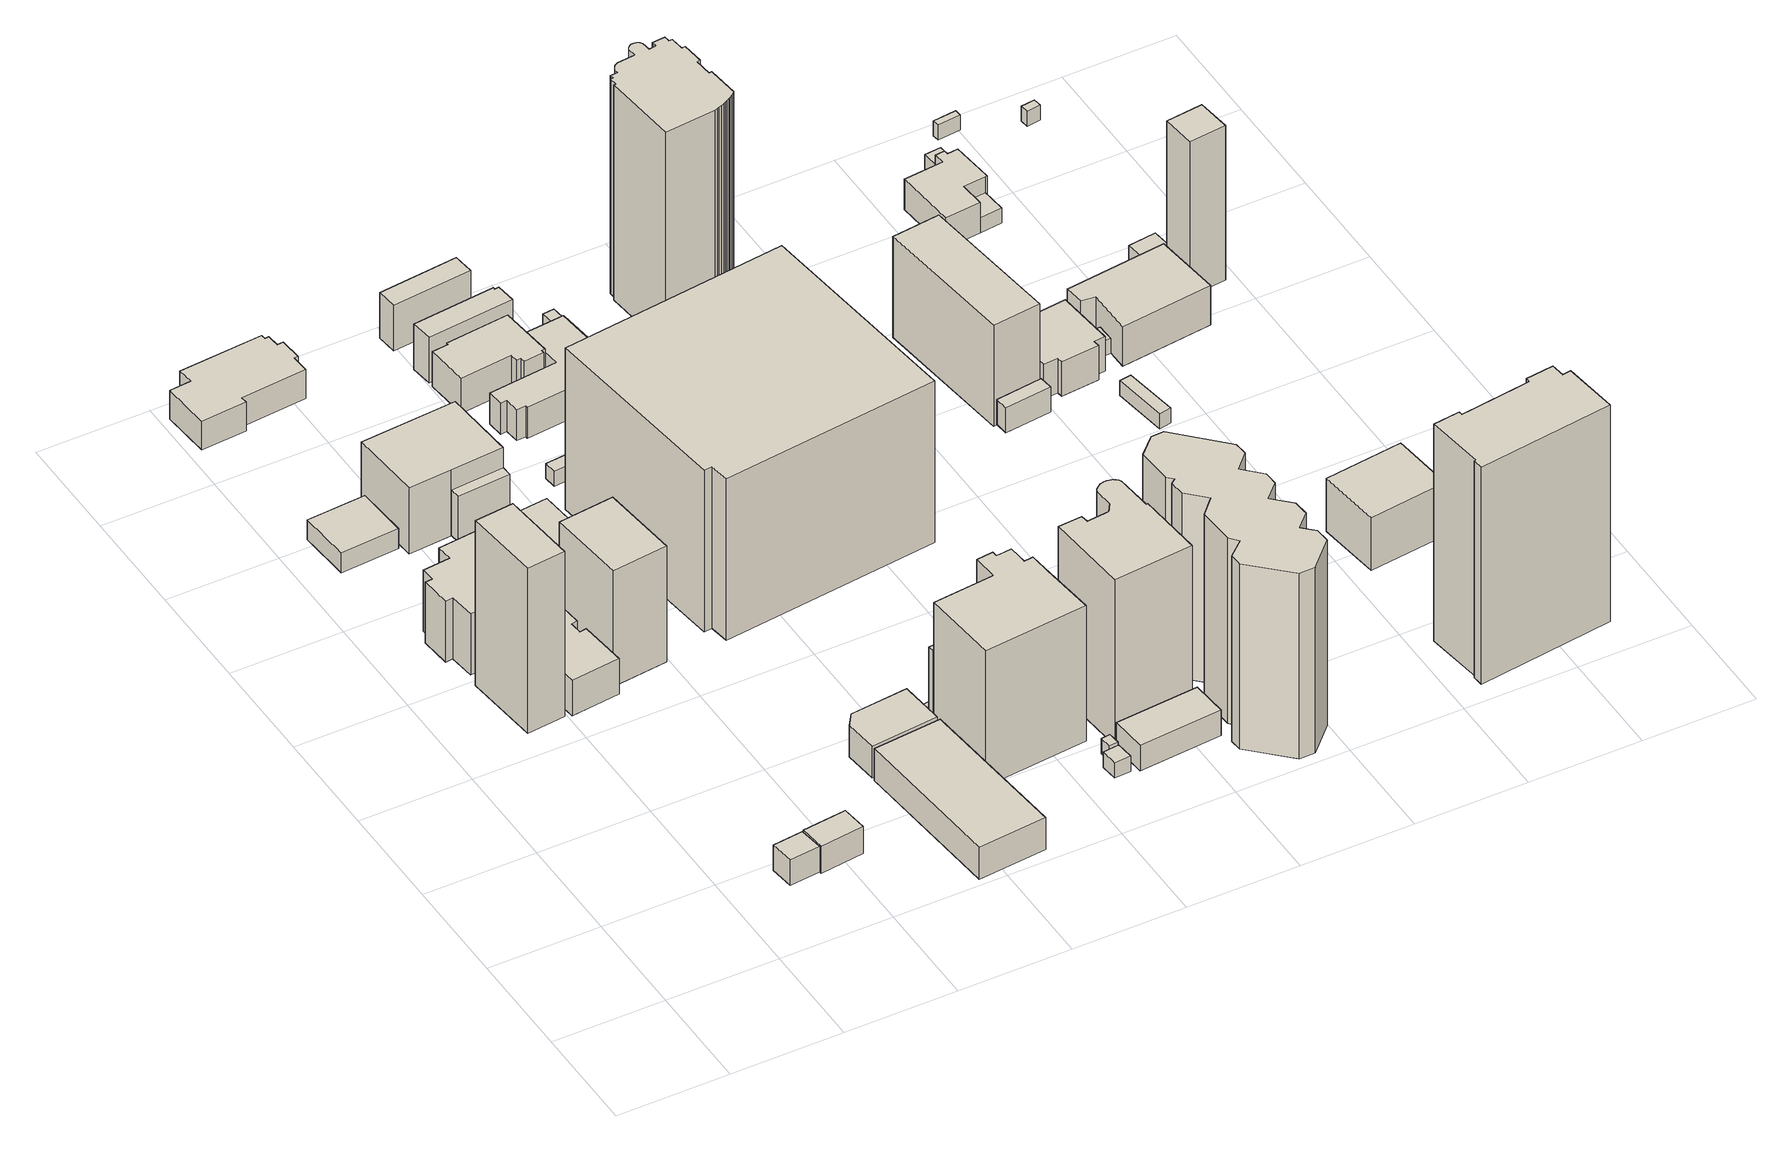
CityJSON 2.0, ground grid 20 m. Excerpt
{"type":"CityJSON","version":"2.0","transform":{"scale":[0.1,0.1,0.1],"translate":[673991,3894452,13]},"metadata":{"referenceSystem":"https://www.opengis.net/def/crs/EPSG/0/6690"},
"CityObjects":{
"building1":{"type":"Building","attributes":{"class":"3002","usage":"401","measuredHeight":33,"storeysAboveGround":1,"BuildingDetailAttribute.totalFloorArea":96.92,"BuildingDetailAttribute.buildingFootprintArea":96.92,"BuildingDetailAttribute.buildingRoofEdgeArea":96.92,"BuildingDetailAttribute.urbanPlanType":"21","BuildingDetailAttribute.landUseType":"212","BuildingDetailAttribute.surveyYear":2021,"BuildingIDAttribute.prefecture":"23","BuildingIDAttribute.city":"23102"},"address":[{"country":"日本","locality":"愛知県名古屋市"}],"geometry":[{"type":"Solid","lod":"1","boundaries":[[[[0,1,2,3]],[[2,4,5,3]],[[1,6,4,2]],[[0,7,6,1]],[[3,5,7,0]],[[4,6,7,5]]]]}]},
"building2":{"type":"Building","attributes":{"class":"3001","usage":"411","measuredHeight":8.1,"storeysAboveGround":2,"BuildingDetailAttribute.totalFloorArea":48.82,"BuildingDetailAttribute.buildingFootprintArea":24.41,"BuildingDetailAttribute.buildingRoofEdgeArea":24.41,"BuildingDetailAttribute.urbanPlanType":"21","BuildingDetailAttribute.landUseType":"211","BuildingDetailAttribute.surveyYear":2021,"BuildingIDAttribute.prefecture":"23","BuildingIDAttribute.city":"23102"},"address":[{"country":"日本","locality":"愛知県名古屋市"}],"geometry":[{"type":"Solid","lod":"1","boundaries":[[[[8,9,10,11]],[[10,12,13,11]],[[9,14,12,10]],[[8,15,14,9]],[[11,13,15,8]],[[12,14,15,13]]]]}]},
"building3":{"type":"Building","attributes":{"class":"3001","usage":"411","measuredHeight":5.4,"storeysAboveGround":2,"BuildingDetailAttribute.totalFloorArea":75.3,"BuildingDetailAttribute.buildingFootprintArea":37.65,"BuildingDetailAttribute.buildingRoofEdgeArea":37.65,"BuildingDetailAttribute.urbanPlanType":"21","BuildingDetailAttribute.landUseType":"211","BuildingDetailAttribute.surveyYear":2021,"BuildingIDAttribute.prefecture":"23","BuildingIDAttribute.city":"23102"},"address":[{"country":"日本","locality":"愛知県名古屋市"}],"geometry":[{"type":"Solid","lod":"1","boundaries":[[[[16,17,18,19]],[[18,20,21,19]],[[17,22,20,18]],[[16,23,22,17]],[[19,21,23,16]],[[20,22,23,21]]]]}]},
"building4":{"type":"Building","attributes":{"class":"3001","usage":"441","measuredHeight":23.1,"storeysAboveGround":2,"BuildingDetailAttribute.totalFloorArea":282.35,"BuildingDetailAttribute.buildingFootprintArea":141.17,"BuildingDetailAttribute.buildingRoofEdgeArea":141.17,"BuildingDetailAttribute.urbanPlanType":"21","BuildingDetailAttribute.landUseType":"213","BuildingDetailAttribute.surveyYear":2021,"BuildingIDAttribute.prefecture":"23","BuildingIDAttribute.city":"23102"},"address":[{"country":"日本","locality":"愛知県名古屋市"}],"geometry":[{"type":"Solid","lod":"1","boundaries":[[[[24,25,26,27,28,29,30,31]],[[30,32,33,31]],[[29,34,32,30]],[[28,35,34,29]],[[27,36,35,28]],[[26,37,36,27]],[[25,38,37,26]],[[24,39,38,25]],[[31,33,39,24]],[[32,34,35,36,37,38,39,33]]]]}]},
"building5":{"type":"Building","attributes":{"class":"3001","usage":"411","measuredHeight":7,"storeysAboveGround":1,"BuildingDetailAttribute.totalFloorArea":98.56,"BuildingDetailAttribute.buildingFootprintArea":98.56,"BuildingDetailAttribute.buildingRoofEdgeArea":98.56,"BuildingDetailAttribute.urbanPlanType":"21","BuildingDetailAttribute.landUseType":"211","BuildingDetailAttribute.surveyYear":2021,"BuildingIDAttribute.prefecture":"23","BuildingIDAttribute.city":"23102"},"address":[{"country":"日本","locality":"愛知県名古屋市"}],"geometry":[{"type":"Solid","lod":"1","boundaries":[[[[40,41,42,43]],[[42,44,45,43]],[[41,46,44,42]],[[40,47,46,41]],[[43,45,47,40]],[[44,46,47,45]]]]}]},
"building6":{"type":"Building","attributes":{"class":"3002","usage":"431","measuredHeight":20.2,"storeysAboveGround":4,"BuildingDetailAttribute.totalFloorArea":1544.28,"BuildingDetailAttribute.buildingFootprintArea":386.07,"BuildingDetailAttribute.buildingRoofEdgeArea":386.07,"BuildingDetailAttribute.urbanPlanType":"21","BuildingDetailAttribute.landUseType":"213","BuildingDetailAttribute.surveyYear":2021,"BuildingIDAttribute.prefecture":"23","BuildingIDAttribute.city":"23102"},"address":[{"country":"日本","locality":"愛知県名古屋市"}],"geometry":[{"type":"Solid","lod":"1","boundaries":[[[[48,49,50,51,52,53,54,55,56,57]],[[56,58,59,57]],[[55,60,58,56]],[[54,61,60,55]],[[53,62,61,54]],[[52,63,62,53]],[[51,64,63,52]],[[50,65,64,51]],[[49,66,65,50]],[[48,67,66,49]],[[57,59,67,48]],[[58,60,61,62,63,64,65,66,67,59]]]]}]},
"building7":{"type":"Building","attributes":{"class":"3002","usage":"401","measuredHeight":28.2,"storeysAboveGround":7,"BuildingDetailAttribute.totalFloorArea":1000.89,"BuildingDetailAttribute.buildingFootprintArea":142.98,"BuildingDetailAttribute.buildingRoofEdgeArea":142.98,"BuildingDetailAttribute.urbanPlanType":"21","BuildingDetailAttribute.landUseType":"212","BuildingDetailAttribute.surveyYear":2021,"BuildingIDAttribute.prefecture":"23","BuildingIDAttribute.city":"23102"},"address":[{"country":"日本","locality":"愛知県名古屋市"}],"geometry":[{"type":"Solid","lod":"1","boundaries":[[[[68,69,70,71]],[[70,72,73,71]],[[69,74,72,70]],[[68,75,74,69]],[[71,73,75,68]],[[72,74,75,73]]]]}]},
"building8":{"type":"Building","attributes":{"class":"3001","usage":"411","measuredHeight":8.8,"storeysAboveGround":2,"BuildingDetailAttribute.totalFloorArea":420.71,"BuildingDetailAttribute.buildingFootprintArea":210.35,"BuildingDetailAttribute.buildingRoofEdgeArea":210.35,"BuildingDetailAttribute.urbanPlanType":"21","BuildingDetailAttribute.landUseType":"211","BuildingDetailAttribute.surveyYear":2021,"BuildingIDAttribute.prefecture":"23","BuildingIDAttribute.city":"23102"},"address":[{"country":"日本","locality":"愛知県名古屋市"}],"geometry":[{"type":"Solid","lod":"1","boundaries":[[[[76,77,78,79,80,81,82,83,84,85,86,87,88,89]],[[88,90,91,89]],[[87,92,90,88]],[[86,93,92,87]],[[85,94,93,86]],[[84,95,94,85]],[[83,96,95,84]],[[82,97,96,83]],[[81,98,97,82]],[[80,99,98,81]],[[79,100,99,80]],[[78,101,100,79]],[[77,102,101,78]],[[76,103,102,77]],[[89,91,103,76]],[[90,92,93,94,95,96,97,98,99,100,101,102,103,91]]]]}]},
"building9":{"type":"Building","attributes":{"class":"3002","usage":"414","measuredHeight":16.2,"storeysAboveGround":4,"BuildingDetailAttribute.totalFloorArea":905.5,"BuildingDetailAttribute.buildingFootprintArea":226.38,"BuildingDetailAttribute.buildingRoofEdgeArea":226.38,"BuildingDetailAttribute.urbanPlanType":"21","BuildingDetailAttribute.landUseType":"211","BuildingDetailAttribute.surveyYear":2021,"BuildingIDAttribute.prefecture":"23","BuildingIDAttribute.city":"23102"},"address":[{"country":"日本","locality":"愛知県名古屋市"}],"geometry":[{"type":"Solid","lod":"1","boundaries":[[[[104,105,106,107,108]],[[107,109,110,108]],[[106,111,109,107]],[[105,112,111,106]],[[104,113,112,105]],[[108,110,113,104]],[[109,111,112,113,110]]]]}]},
"building10":{"type":"Building","attributes":{"class":"9999","usage":"414","measuredHeight":13.1,"storeysAboveGround":1,"BuildingDetailAttribute.totalFloorArea":18.46,"BuildingDetailAttribute.buildingFootprintArea":18.46,"BuildingDetailAttribute.buildingRoofEdgeArea":18.46,"BuildingDetailAttribute.urbanPlanType":"21","BuildingDetailAttribute.landUseType":"211","BuildingDetailAttribute.surveyYear":2021,"BuildingIDAttribute.prefecture":"23","BuildingIDAttribute.city":"23102"},"address":[{"country":"日本","locality":"愛知県名古屋市"}],"geometry":[{"type":"Solid","lod":"1","boundaries":[[[[114,115,116,117]],[[116,118,119,117]],[[115,120,118,116]],[[114,121,120,115]],[[117,119,121,114]],[[118,120,121,119]]]]}]},
"building11":{"type":"Building","attributes":{"class":"3001","usage":"414","measuredHeight":7.6,"storeysAboveGround":2,"BuildingDetailAttribute.totalFloorArea":694.65,"BuildingDetailAttribute.buildingFootprintArea":347.32,"BuildingDetailAttribute.buildingRoofEdgeArea":347.32,"BuildingDetailAttribute.urbanPlanType":"21","BuildingDetailAttribute.landUseType":"211","BuildingDetailAttribute.surveyYear":2021,"BuildingIDAttribute.prefecture":"23","BuildingIDAttribute.city":"23102"},"address":[{"country":"日本","locality":"愛知県名古屋市"}],"geometry":[{"type":"Solid","lod":"1","boundaries":[[[[122,123,124,125]],[[124,126,127,125]],[[123,128,126,124]],[[122,129,128,123]],[[125,127,129,122]],[[126,128,129,127]]]]}]},
"building12":{"type":"Building","attributes":{"class":"3001","usage":"413","measuredHeight":6.6,"storeysAboveGround":2,"BuildingDetailAttribute.totalFloorArea":195.49,"BuildingDetailAttribute.buildingFootprintArea":97.74,"BuildingDetailAttribute.buildingRoofEdgeArea":97.74,"BuildingDetailAttribute.urbanPlanType":"21","BuildingDetailAttribute.landUseType":"212","BuildingDetailAttribute.surveyYear":2021,"BuildingIDAttribute.prefecture":"23","BuildingIDAttribute.city":"23102"},"address":[{"country":"日本","locality":"愛知県名古屋市"}],"geometry":[{"type":"Solid","lod":"1","boundaries":[[[[130,131,132,133,134]],[[133,135,136,134]],[[132,137,135,133]],[[131,138,137,132]],[[130,139,138,131]],[[134,136,139,130]],[[135,137,138,139,136]]]]}]},
"building13":{"type":"Building","attributes":{"class":"9999","usage":"412","measuredHeight":26.1,"storeysAboveGround":1,"BuildingDetailAttribute.totalFloorArea":8.74,"BuildingDetailAttribute.buildingFootprintArea":8.74,"BuildingDetailAttribute.buildingRoofEdgeArea":8.74,"BuildingDetailAttribute.urbanPlanType":"21","BuildingDetailAttribute.landUseType":"211","BuildingDetailAttribute.surveyYear":2021,"BuildingIDAttribute.prefecture":"23","BuildingIDAttribute.city":"23102"},"address":[{"country":"日本","locality":"愛知県名古屋市"}],"geometry":[{"type":"Solid","lod":"1","boundaries":[[[[140,141,142,143]],[[142,144,145,143]],[[141,146,144,142]],[[140,147,146,141]],[[143,145,147,140]],[[144,146,147,145]]]]}]},
"building14":{"type":"Building","attributes":{"class":"3001","usage":"412","measuredHeight":-9999,"storeysAboveGround":1,"BuildingDetailAttribute.totalFloorArea":15.21,"BuildingDetailAttribute.buildingFootprintArea":15.21,"BuildingDetailAttribute.buildingRoofEdgeArea":15.21,"BuildingDetailAttribute.urbanPlanType":"21","BuildingDetailAttribute.landUseType":"211","BuildingDetailAttribute.surveyYear":2021,"BuildingIDAttribute.prefecture":"23","BuildingIDAttribute.city":"23102"},"address":[{"country":"日本","locality":"愛知県名古屋市"}],"geometry":[{"type":"Solid","lod":"1","boundaries":[[[[148,149,150,151]],[[150,152,153,151]],[[149,154,152,150]],[[148,155,154,149]],[[151,153,155,148]],[[152,154,155,153]]]]}]},
"building15":{"type":"Building","attributes":{"class":"3003","usage":"401","measuredHeight":-9999,"storeysAboveGround":1,"BuildingDetailAttribute.totalFloorArea":16.52,"BuildingDetailAttribute.buildingFootprintArea":16.52,"BuildingDetailAttribute.buildingRoofEdgeArea":16.52,"BuildingDetailAttribute.urbanPlanType":"21","BuildingDetailAttribute.landUseType":"212","BuildingDetailAttribute.surveyYear":2021,"BuildingIDAttribute.prefecture":"23","BuildingIDAttribute.city":"23102"},"address":[{"country":"日本","locality":"愛知県名古屋市"}],"geometry":[{"type":"Solid","lod":"1","boundaries":[[[[156,157,158,159]],[[158,160,161,159]],[[157,162,160,158]],[[156,163,162,157]],[[159,161,163,156]],[[160,162,163,161]]]]}]},
"building16":{"type":"Building","attributes":{"class":"3002","usage":"412","measuredHeight":28.1,"storeysAboveGround":9,"BuildingDetailAttribute.totalFloorArea":2564.08,"BuildingDetailAttribute.buildingFootprintArea":284.9,"BuildingDetailAttribute.buildingRoofEdgeArea":284.9,"BuildingDetailAttribute.urbanPlanType":"21","BuildingDetailAttribute.landUseType":"211","BuildingDetailAttribute.surveyYear":2021,"BuildingIDAttribute.prefecture":"23","BuildingIDAttribute.city":"23102"},"address":[{"country":"日本","locality":"愛知県名古屋市"}],"geometry":[{"type":"Solid","lod":"1","boundaries":[[[[164,165,166,167,168,169,170,171,172,173,174,175]],[[174,176,177,175]],[[173,178,176,174]],[[172,179,178,173]],[[171,180,179,172]],[[170,181,180,171]],[[169,182,181,170]],[[168,183,182,169]],[[167,184,183,168]],[[166,185,184,167]],[[165,186,185,166]],[[164,187,186,165]],[[175,177,187,164]],[[176,178,179,180,181,182,183,184,185,186,187,177]]]]}]},
"building17":{"type":"Building","attributes":{"class":"3001","usage":"411","measuredHeight":9,"storeysAboveGround":2,"BuildingDetailAttribute.totalFloorArea":253.54,"BuildingDetailAttribute.buildingFootprintArea":126.77,"BuildingDetailAttribute.buildingRoofEdgeArea":126.77,"BuildingDetailAttribute.urbanPlanType":"21","BuildingDetailAttribute.landUseType":"211","BuildingDetailAttribute.surveyYear":2021,"BuildingIDAttribute.prefecture":"23","BuildingIDAttribute.city":"23102"},"address":[{"country":"日本","locality":"愛知県名古屋市"}],"geometry":[{"type":"Solid","lod":"1","boundaries":[[[[188,189,190,191,192,193,194,195,196,197,198,199]],[[198,200,201,199]],[[197,202,200,198]],[[196,203,202,197]],[[195,204,203,196]],[[194,205,204,195]],[[193,206,205,194]],[[192,207,206,193]],[[191,208,207,192]],[[190,209,208,191]],[[189,210,209,190]],[[188,211,210,189]],[[199,201,211,188]],[[200,202,203,204,205,206,207,208,209,210,211,201]]]]}]},
"building18":{"type":"Building","attributes":{"class":"9999","usage":"461","measuredHeight":3.1,"storeysAboveGround":9999,"BuildingDetailAttribute.totalFloorArea":-9999,"BuildingDetailAttribute.buildingFootprintArea":-9999,"BuildingDetailAttribute.buildingRoofEdgeArea":9.18,"BuildingDetailAttribute.urbanPlanType":"21","BuildingDetailAttribute.landUseType":"211","BuildingDetailAttribute.surveyYear":2021,"BuildingIDAttribute.prefecture":"23","BuildingIDAttribute.city":"23102"},"geometry":[{"type":"Solid","lod":"1","boundaries":[[[[212,213,214,215]],[[214,216,217,215]],[[213,218,216,214]],[[212,219,218,213]],[[215,217,219,212]],[[216,218,219,217]]]]}]},
"building19":{"type":"Building","attributes":{"class":"3001","usage":"411","measuredHeight":9.1,"storeysAboveGround":3,"BuildingDetailAttribute.totalFloorArea":187.65,"BuildingDetailAttribute.buildingFootprintArea":62.55,"BuildingDetailAttribute.buildingRoofEdgeArea":62.55,"BuildingDetailAttribute.urbanPlanType":"21","BuildingDetailAttribute.landUseType":"211","BuildingDetailAttribute.surveyYear":2021,"BuildingIDAttribute.prefecture":"23","BuildingIDAttribute.city":"23102"},"address":[{"country":"日本","locality":"愛知県名古屋市"}],"geometry":[{"type":"Solid","lod":"1","boundaries":[[[[220,221,222,223,224,225]],[[224,226,227,225]],[[223,228,226,224]],[[222,229,228,223]],[[221,230,229,222]],[[220,231,230,221]],[[225,227,231,220]],[[226,228,229,230,231,227]]]]}]},
"building20":{"type":"Building","attributes":{"class":"9999","usage":"461","measuredHeight":-9999,"storeysAboveGround":9999,"BuildingDetailAttribute.totalFloorArea":-9999,"BuildingDetailAttribute.buildingFootprintArea":-9999,"BuildingDetailAttribute.buildingRoofEdgeArea":3.41,"BuildingDetailAttribute.urbanPlanType":"21","BuildingDetailAttribute.landUseType":"211","BuildingDetailAttribute.surveyYear":2021,"BuildingIDAttribute.prefecture":"23","BuildingIDAttribute.city":"23102"},"geometry":[{"type":"Solid","lod":"1","boundaries":[[[[232,233,234,235]],[[234,236,237,235]],[[233,238,236,234]],[[232,239,238,233]],[[235,237,239,232]],[[236,238,239,237]]]]}]},
"building21":{"type":"Building","attributes":{"class":"3002","usage":"413","measuredHeight":10.1,"storeysAboveGround":3,"BuildingDetailAttribute.totalFloorArea":161.86,"BuildingDetailAttribute.buildingFootprintArea":53.95,"BuildingDetailAttribute.buildingRoofEdgeArea":53.95,"BuildingDetailAttribute.urbanPlanType":"21","BuildingDetailAttribute.landUseType":"212","BuildingDetailAttribute.surveyYear":2021,"BuildingIDAttribute.prefecture":"23","BuildingIDAttribute.city":"23102"},"address":[{"country":"日本","locality":"愛知県名古屋市"}],"geometry":[{"type":"Solid","lod":"1","boundaries":[[[[240,241,242,243]],[[242,244,245,243]],[[241,246,244,242]],[[240,247,246,241]],[[243,245,247,240]],[[244,246,247,245]]]]}]},
"building22":{"type":"Building","attributes":{"class":"3001","usage":"422","measuredHeight":7.2,"storeysAboveGround":2,"BuildingDetailAttribute.totalFloorArea":293.89,"BuildingDetailAttribute.buildingFootprintArea":146.94,"BuildingDetailAttribute.buildingRoofEdgeArea":146.94,"BuildingDetailAttribute.urbanPlanType":"21","BuildingDetailAttribute.landUseType":"214","BuildingDetailAttribute.surveyYear":2021,"BuildingIDAttribute.prefecture":"23","BuildingIDAttribute.city":"23102"},"address":[{"country":"日本","locality":"愛知県名古屋市"}],"geometry":[{"type":"Solid","lod":"1","boundaries":[[[[248,249,250,251,252,253,254,255,256,257,258,259]],[[258,260,261,259]],[[257,262,260,258]],[[256,263,262,257]],[[255,264,263,256]],[[254,265,264,255]],[[253,266,265,254]],[[252,267,266,253]],[[251,268,267,252]],[[250,269,268,251]],[[249,270,269,250]],[[248,271,270,249]],[[259,261,271,248]],[[260,262,263,264,265,266,267,268,269,270,271,261]]]]}]},
"building23":{"type":"Building","attributes":{"class":"3002","usage":"401","measuredHeight":36.3,"storeysAboveGround":8,"BuildingDetailAttribute.totalFloorArea":12934.98,"BuildingDetailAttribute.buildingFootprintArea":1616.87,"BuildingDetailAttribute.buildingRoofEdgeArea":1616.87,"BuildingDetailAttribute.urbanPlanType":"21","BuildingDetailAttribute.landUseType":"212","BuildingDetailAttribute.surveyYear":2021,"BuildingIDAttribute.prefecture":"23","BuildingIDAttribute.city":"23102"},"address":[{"country":"日本","locality":"愛知県名古屋市"}],"geometry":[{"type":"Solid","lod":"1","boundaries":[[[[272,273,274,275,276,277]],[[276,278,279,277]],[[275,280,278,276]],[[274,281,280,275]],[[273,282,281,274]],[[272,283,282,273]],[[277,279,283,272]],[[278,280,281,282,283,279]]]]}]},
"building24":{"type":"Building","attributes":{"class":"9999","usage":"412","measuredHeight":29.2,"storeysAboveGround":1,"BuildingDetailAttribute.totalFloorArea":31.32,"BuildingDetailAttribute.buildingFootprintArea":31.32,"BuildingDetailAttribute.buildingRoofEdgeArea":31.32,"BuildingDetailAttribute.urbanPlanType":"21","BuildingDetailAttribute.landUseType":"211","BuildingDetailAttribute.surveyYear":2021,"BuildingIDAttribute.prefecture":"23","BuildingIDAttribute.city":"23102"},"address":[{"country":"日本","locality":"愛知県名古屋市"}],"geometry":[{"type":"Solid","lod":"1","boundaries":[[[[284,285,286,287,288,289,290,291]],[[290,292,293,291]],[[289,294,292,290]],[[288,295,294,289]],[[287,296,295,288]],[[286,297,296,287]],[[285,298,297,286]],[[284,299,298,285]],[[291,293,299,284]],[[292,294,295,296,297,298,299,293]]]]}]},
"building25":{"type":"Building","attributes":{"class":"3001","usage":"414","measuredHeight":33.3,"storeysAboveGround":1,"BuildingDetailAttribute.totalFloorArea":36.61,"BuildingDetailAttribute.buildingFootprintArea":36.61,"BuildingDetailAttribute.buildingRoofEdgeArea":36.61,"BuildingDetailAttribute.urbanPlanType":"21","BuildingDetailAttribute.landUseType":"211","BuildingDetailAttribute.surveyYear":2021,"BuildingIDAttribute.prefecture":"23","BuildingIDAttribute.city":"23102"},"address":[{"country":"日本","locality":"愛知県名古屋市"}],"geometry":[{"type":"Solid","lod":"1","boundaries":[[[[300,301,302,303]],[[302,304,305,303]],[[301,306,304,302]],[[300,307,306,301]],[[303,305,307,300]],[[304,306,307,305]]]]}]},
"building26":{"type":"Building","attributes":{"class":"9999","usage":"414","measuredHeight":32.1,"storeysAboveGround":1,"BuildingDetailAttribute.totalFloorArea":97.23,"BuildingDetailAttribute.buildingFootprintArea":97.23,"BuildingDetailAttribute.buildingRoofEdgeArea":97.23,"BuildingDetailAttribute.urbanPlanType":"21","BuildingDetailAttribute.landUseType":"211","BuildingDetailAttribute.surveyYear":2021,"BuildingIDAttribute.prefecture":"23","BuildingIDAttribute.city":"23102"},"address":[{"country":"日本","locality":"愛知県名古屋市"}],"geometry":[{"type":"Solid","lod":"1","boundaries":[[[[308,309,310,311]],[[310,312,313,311]],[[309,314,312,310]],[[308,315,314,309]],[[311,313,315,308]],[[312,314,315,313]]]]}]},
"building27":{"type":"Building","attributes":{"class":"9999","usage":"422","measuredHeight":6,"storeysAboveGround":1,"BuildingDetailAttribute.totalFloorArea":38.29,"BuildingDetailAttribute.buildingFootprintArea":38.29,"BuildingDetailAttribute.buildingRoofEdgeArea":38.29,"BuildingDetailAttribute.urbanPlanType":"21","BuildingDetailAttribute.landUseType":"214","BuildingDetailAttribute.surveyYear":2021,"BuildingIDAttribute.prefecture":"23","BuildingIDAttribute.city":"23102"},"address":[{"country":"日本","locality":"愛知県名古屋市"}],"geometry":[{"type":"Solid","lod":"1","boundaries":[[[[316,317,318,319,320,321,322,323,324,325,326,327,328,329]],[[328,330,331,329]],[[327,332,330,328]],[[326,333,332,327]],[[325,334,333,326]],[[324,335,334,325]],[[323,336,335,324]],[[322,337,336,323]],[[321,338,337,322]],[[320,339,338,321]],[[319,340,339,320]],[[318,341,340,319]],[[317,342,341,318]],[[316,343,342,317]],[[329,331,343,316]],[[330,332,333,334,335,336,337,338,339,340,341,342,343,331]]]]}]},
"building28":{"type":"Building","attributes":{"class":"3002","usage":"414","measuredHeight":38.1,"storeysAboveGround":11,"BuildingDetailAttribute.totalFloorArea":2546.35,"BuildingDetailAttribute.buildingFootprintArea":231.49,"BuildingDetailAttribute.buildingRoofEdgeArea":231.49,"BuildingDetailAttribute.urbanPlanType":"21","BuildingDetailAttribute.landUseType":"211","BuildingDetailAttribute.surveyYear":2021,"BuildingIDAttribute.prefecture":"23","BuildingIDAttribute.city":"23102"},"address":[{"country":"日本","locality":"愛知県名古屋市"}],"geometry":[{"type":"Solid","lod":"1","boundaries":[[[[344,345,346,347,348,349,350,351,352,353,354,355,356,357,358,359,360,361,362,363,364,365]],[[364,366,367,365]],[[363,368,366,364]],[[362,369,368,363]],[[361,370,369,362]],[[360,371,370,361]],[[359,372,371,360]],[[358,373,372,359]],[[357,374,373,358]],[[356,375,374,357]],[[355,376,375,356]],[[354,377,376,355]],[[353,378,377,354]],[[352,379,378,353]],[[351,380,379,352]],[[350,381,380,351]],[[349,382,381,350]],[[348,383,382,349]],[[347,384,383,348]],[[346,385,384,347]],[[345,386,385,346]],[[344,387,386,345]],[[365,367,387,344]],[[366,368,369,370,371,372,373,374,375,376,377,378,379,380,381,382,383,384,385,386,387,367]]]]}]},
"building29":{"type":"Building","attributes":{"class":"3001","usage":"401","measuredHeight":6.2,"storeysAboveGround":1,"BuildingDetailAttribute.totalFloorArea":36.71,"BuildingDetailAttribute.buildingFootprintArea":36.71,"BuildingDetailAttribute.buildingRoofEdgeArea":36.71,"BuildingDetailAttribute.urbanPlanType":"21","BuildingDetailAttribute.landUseType":"212","BuildingDetailAttribute.surveyYear":2021,"BuildingIDAttribute.prefecture":"23","BuildingIDAttribute.city":"23102"},"address":[{"country":"日本","locality":"愛知県名古屋市"}],"geometry":[{"type":"Solid","lod":"1","boundaries":[[[[388,389,390,391]],[[390,392,393,391]],[[389,394,392,390]],[[388,395,394,389]],[[391,393,395,388]],[[392,394,395,393]]]]}]},
"building30":{"type":"Building","attributes":{"class":"3002","usage":"412","measuredHeight":44.1,"storeysAboveGround":13,"BuildingDetailAttribute.totalFloorArea":5573.62,"BuildingDetailAttribute.buildingFootprintArea":428.74,"BuildingDetailAttribute.buildingRoofEdgeArea":428.74,"BuildingDetailAttribute.urbanPlanType":"21","BuildingDetailAttribute.landUseType":"211","BuildingDetailAttribute.surveyYear":2021,"BuildingIDAttribute.prefecture":"23","BuildingIDAttribute.city":"23102"},"address":[{"country":"日本","locality":"愛知県名古屋市"}],"geometry":[{"type":"Solid","lod":"1","boundaries":[[[[396,397,398,399,400,401,402,403,404,405,406,407,408,409,410,411,412,413,414,415,416,417,418,419,420,421]],[[420,422,423,421]],[[419,424,422,420]],[[418,425,424,419]],[[417,426,425,418]],[[416,427,426,417]],[[415,428,427,416]],[[414,429,428,415]],[[413,430,429,414]],[[412,431,430,413]],[[411,432,431,412]],[[410,433,432,411]],[[409,434,433,410]],[[408,435,434,409]],[[407,436,435,408]],[[406,437,436,407]],[[405,438,437,406]],[[404,439,438,405]],[[403,440,439,404]],[[402,441,440,403]],[[401,442,441,402]],[[400,443,442,401]],[[399,444,443,400]],[[398,445,444,399]],[[397,446,445,398]],[[396,447,446,397]],[[421,423,447,396]],[[422,424,425,426,427,428,429,430,431,432,433,434,435,436,437,438,439,440,441,442,443,444,445,446,447,423]]]]}]},
"building31":{"type":"Building","attributes":{"class":"3003","usage":"401","measuredHeight":4.2,"storeysAboveGround":1,"BuildingDetailAttribute.totalFloorArea":71.26,"BuildingDetailAttribute.buildingFootprintArea":71.26,"BuildingDetailAttribute.buildingRoofEdgeArea":71.26,"BuildingDetailAttribute.urbanPlanType":"21","BuildingDetailAttribute.landUseType":"212","BuildingDetailAttribute.surveyYear":2021,"BuildingIDAttribute.prefecture":"23","BuildingIDAttribute.city":"23102"},"address":[{"country":"日本","locality":"愛知県名古屋市"}],"geometry":[{"type":"Solid","lod":"1","boundaries":[[[[448,449,450,451]],[[450,452,453,451]],[[449,454,452,450]],[[448,455,454,449]],[[451,453,455,448]],[[452,454,455,453]]]]}]},
"building32":{"type":"Building","attributes":{"class":"3002","usage":"412","measuredHeight":43,"storeysAboveGround":14,"BuildingDetailAttribute.totalFloorArea":3433.27,"BuildingDetailAttribute.buildingFootprintArea":245.23,"BuildingDetailAttribute.buildingRoofEdgeArea":245.23,"BuildingDetailAttribute.urbanPlanType":"21","BuildingDetailAttribute.landUseType":"211","BuildingDetailAttribute.surveyYear":2021,"BuildingIDAttribute.prefecture":"23","BuildingIDAttribute.city":"23102"},"address":[{"country":"日本","locality":"愛知県名古屋市"}],"geometry":[{"type":"Solid","lod":"1","boundaries":[[[[456,457,458,459,460,461,462,463,464,465,466,467,468,469,470,471,472,473,474,475,476,477,478,479,480,481,482,483,484,485,486,487,488,489,490,491,492,493,494,495,496,497,498,499,500,501]],[[500,502,503,501]],[[499,504,502,500]],[[498,505,504,499]],[[497,506,505,498]],[[496,507,506,497]],[[495,508,507,496]],[[494,509,508,495]],[[493,510,509,494]],[[492,511,510,493]],[[491,512,511,492]],[[490,513,512,491]],[[489,514,513,490]],[[488,515,514,489]],[[487,516,515,488]],[[486,517,516,487]],[[485,518,517,486]],[[484,519,518,485]],[[483,520,519,484]],[[482,521,520,483]],[[481,522,521,482]],[[480,523,522,481]],[[479,524,523,480]],[[478,525,524,479]],[[477,526,525,478]],[[476,527,526,477]],[[475,528,527,476]],[[474,529,528,475]],[[473,530,529,474]],[[472,531,530,473]],[[471,532,531,472]],[[470,533,532,471]],[[469,534,533,470]],[[468,535,534,469]],[[467,536,535,468]],[[466,537,536,467]],[[465,538,537,466]],[[464,539,538,465]],[[463,540,539,464]],[[462,541,540,463]],[[461,542,541,462]],[[460,543,542,461]],[[459,544,543,460]],[[458,545,544,459]],[[457,546,545,458]],[[456,547,546,457]],[[501,503,547,456]],[[502,504,505,506,507,508,509,510,511,512,513,514,515,516,517,518,519,520,521,522,523,524,525,526,527,528,529,530,531,532,533,534,535,536,537,538,539,540,541,542,543,544,545,546,547,503]]]]}]},
"building33":{"type":"Building","attributes":{"class":"3001","usage":"461","measuredHeight":3.2,"storeysAboveGround":9999,"BuildingDetailAttribute.totalFloorArea":-9999,"BuildingDetailAttribute.buildingFootprintArea":-9999,"BuildingDetailAttribute.buildingRoofEdgeArea":17.58,"BuildingDetailAttribute.urbanPlanType":"21","BuildingDetailAttribute.landUseType":"212","BuildingDetailAttribute.surveyYear":2021,"BuildingIDAttribute.prefecture":"23","BuildingIDAttribute.city":"23102"},"geometry":[{"type":"Solid","lod":"1","boundaries":[[[[548,549,550,551]],[[550,552,553,551]],[[549,554,552,550]],[[548,555,554,549]],[[551,553,555,548]],[[552,554,555,553]]]]}]},
"building34":{"type":"Building","attributes":{"class":"9999","usage":"412","measuredHeight":20,"storeysAboveGround":1,"BuildingDetailAttribute.totalFloorArea":21.14,"BuildingDetailAttribute.buildingFootprintArea":21.14,"BuildingDetailAttribute.buildingRoofEdgeArea":21.14,"BuildingDetailAttribute.urbanPlanType":"21","BuildingDetailAttribute.landUseType":"211","BuildingDetailAttribute.surveyYear":2021,"BuildingIDAttribute.prefecture":"23","BuildingIDAttribute.city":"23102"},"address":[{"country":"日本","locality":"愛知県名古屋市"}],"geometry":[{"type":"Solid","lod":"1","boundaries":[[[[556,557,558,559]],[[558,560,561,559]],[[557,562,560,558]],[[556,563,562,557]],[[559,561,563,556]],[[560,562,563,561]]]]}]},
"building35":{"type":"Building","attributes":{"class":"3002","usage":"412","measuredHeight":21.2,"storeysAboveGround":7,"BuildingDetailAttribute.totalFloorArea":1589.14,"BuildingDetailAttribute.buildingFootprintArea":227.02,"BuildingDetailAttribute.buildingRoofEdgeArea":227.02,"BuildingDetailAttribute.urbanPlanType":"21","BuildingDetailAttribute.landUseType":"211","BuildingDetailAttribute.surveyYear":2021,"BuildingIDAttribute.prefecture":"23","BuildingIDAttribute.city":"23102"},"address":[{"country":"日本","locality":"愛知県名古屋市"}],"geometry":[{"type":"Solid","lod":"1","boundaries":[[[[564,565,566,567]],[[566,568,569,567]],[[565,570,568,566]],[[564,571,570,565]],[[567,569,571,564]],[[568,570,571,569]]]]}]},
"building36":{"type":"Building","attributes":{"class":"3001","usage":"411","measuredHeight":7.9,"storeysAboveGround":2,"BuildingDetailAttribute.totalFloorArea":264.94,"BuildingDetailAttribute.buildingFootprintArea":132.47,"BuildingDetailAttribute.buildingRoofEdgeArea":132.47,"BuildingDetailAttribute.urbanPlanType":"21","BuildingDetailAttribute.landUseType":"211","BuildingDetailAttribute.surveyYear":2021,"BuildingIDAttribute.prefecture":"23","BuildingIDAttribute.city":"23102"},"address":[{"country":"日本","locality":"愛知県名古屋市"}],"geometry":[{"type":"Solid","lod":"1","boundaries":[[[[572,573,574,575,576,577,578,579,580,581]],[[580,582,583,581]],[[579,584,582,580]],[[578,585,584,579]],[[577,586,585,578]],[[576,587,586,577]],[[575,588,587,576]],[[574,589,588,575]],[[573,590,589,574]],[[572,591,590,573]],[[581,583,591,572]],[[582,584,585,586,587,588,589,590,591,583]]]]}]},
"building37":{"type":"Building","attributes":{"class":"9999","usage":"411","measuredHeight":-9999,"storeysAboveGround":1,"BuildingDetailAttribute.totalFloorArea":21.56,"BuildingDetailAttribute.buildingFootprintArea":21.56,"BuildingDetailAttribute.buildingRoofEdgeArea":21.56,"BuildingDetailAttribute.urbanPlanType":"21","BuildingDetailAttribute.landUseType":"211","BuildingDetailAttribute.surveyYear":2021,"BuildingIDAttribute.prefecture":"23","BuildingIDAttribute.city":"23102"},"address":[{"country":"日本","locality":"愛知県名古屋市"}],"geometry":[{"type":"Solid","lod":"1","boundaries":[[[[592,593,594,595]],[[594,596,597,595]],[[593,598,596,594]],[[592,599,598,593]],[[595,597,599,592]],[[596,598,599,597]]]]}]},
"building38":{"type":"Building","attributes":{"class":"9999","usage":"412","measuredHeight":44.4,"storeysAboveGround":14,"BuildingDetailAttribute.totalFloorArea":4090.62,"BuildingDetailAttribute.buildingFootprintArea":292.19,"BuildingDetailAttribute.buildingRoofEdgeArea":292.19,"BuildingDetailAttribute.urbanPlanType":"21","BuildingDetailAttribute.landUseType":"211","BuildingDetailAttribute.surveyYear":2021,"BuildingIDAttribute.prefecture":"23","BuildingIDAttribute.city":"23102"},"address":[{"country":"日本","locality":"愛知県名古屋市東区泉一丁目４０８"}],"geometry":[{"type":"Solid","lod":"1","boundaries":[[[[600,601,602,603,604,605,606,607,608,609,610,611]],[[610,612,613,611]],[[609,614,612,610]],[[608,615,614,609]],[[607,616,615,608]],[[606,617,616,607]],[[605,618,617,606]],[[604,619,618,605]],[[603,620,619,604]],[[602,621,620,603]],[[601,622,621,602]],[[600,623,622,601]],[[611,613,623,600]],[[612,614,615,616,617,618,619,620,621,622,623,613]]]]}]},
"building39":{"type":"Building","attributes":{"class":"3002","usage":"401","measuredHeight":13.6,"storeysAboveGround":3,"BuildingDetailAttribute.totalFloorArea":487.64,"BuildingDetailAttribute.buildingFootprintArea":162.55,"BuildingDetailAttribute.buildingRoofEdgeArea":162.55,"BuildingDetailAttribute.urbanPlanType":"21","BuildingDetailAttribute.landUseType":"212","BuildingDetailAttribute.surveyYear":2021,"BuildingIDAttribute.prefecture":"23","BuildingIDAttribute.city":"23102"},"address":[{"country":"日本","locality":"愛知県名古屋市"}],"geometry":[{"type":"Solid","lod":"1","boundaries":[[[[624,625,626,627]],[[626,628,629,627]],[[625,630,628,626]],[[624,631,630,625]],[[627,629,631,624]],[[628,630,631,629]]]]}]},
"building40":{"type":"Building","attributes":{"class":"9999","usage":"461","measuredHeight":3.7,"storeysAboveGround":9999,"BuildingDetailAttribute.totalFloorArea":-9999,"BuildingDetailAttribute.buildingFootprintArea":-9999,"BuildingDetailAttribute.buildingRoofEdgeArea":6.28,"BuildingDetailAttribute.urbanPlanType":"21","BuildingDetailAttribute.landUseType":"212","BuildingDetailAttribute.surveyYear":2021,"BuildingIDAttribute.prefecture":"23","BuildingIDAttribute.city":"23102"},"geometry":[{"type":"Solid","lod":"1","boundaries":[[[[632,633,634,635]],[[634,636,637,635]],[[633,638,636,634]],[[632,639,638,633]],[[635,637,639,632]],[[636,638,639,637]]]]}]},
"building41":{"type":"Building","attributes":{"class":"3001","usage":"411","measuredHeight":7.1,"storeysAboveGround":2,"BuildingDetailAttribute.totalFloorArea":211.31,"BuildingDetailAttribute.buildingFootprintArea":105.65,"BuildingDetailAttribute.buildingRoofEdgeArea":105.65,"BuildingDetailAttribute.urbanPlanType":"21","BuildingDetailAttribute.landUseType":"211","BuildingDetailAttribute.surveyYear":2021,"BuildingIDAttribute.prefecture":"23","BuildingIDAttribute.city":"23102"},"address":[{"country":"日本","locality":"愛知県名古屋市"}],"geometry":[{"type":"Solid","lod":"1","boundaries":[[[[640,641,642,643,644,645,646,647,648,649,650]],[[649,651,652,650]],[[648,653,651,649]],[[647,654,653,648]],[[646,655,654,647]],[[645,656,655,646]],[[644,657,656,645]],[[643,658,657,644]],[[642,659,658,643]],[[641,660,659,642]],[[640,661,660,641]],[[650,652,661,640]],[[651,653,654,655,656,657,658,659,660,661,652]]]]}]},
"building42":{"type":"Building","attributes":{"class":"3001","usage":"401","measuredHeight":8.3,"storeysAboveGround":2,"BuildingDetailAttribute.totalFloorArea":409.67,"BuildingDetailAttribute.buildingFootprintArea":204.83,"BuildingDetailAttribute.buildingRoofEdgeArea":204.83,"BuildingDetailAttribute.urbanPlanType":"21","BuildingDetailAttribute.landUseType":"212","BuildingDetailAttribute.surveyYear":2021,"BuildingIDAttribute.prefecture":"23","BuildingIDAttribute.city":"23102"},"address":[{"country":"日本","locality":"愛知県名古屋市"}],"geometry":[{"type":"Solid","lod":"1","boundaries":[[[[662,663,664,665,666,667]],[[666,668,669,667]],[[665,670,668,666]],[[664,671,670,665]],[[663,672,671,664]],[[662,673,672,663]],[[667,669,673,662]],[[668,670,671,672,673,669]]]]}]},
"building43":{"type":"Building","attributes":{"class":"3003","usage":"461","measuredHeight":6.1,"storeysAboveGround":9999,"BuildingDetailAttribute.totalFloorArea":-9999,"BuildingDetailAttribute.buildingFootprintArea":-9999,"BuildingDetailAttribute.buildingRoofEdgeArea":17.96,"BuildingDetailAttribute.urbanPlanType":"21","BuildingDetailAttribute.landUseType":"211","BuildingDetailAttribute.surveyYear":2021,"BuildingIDAttribute.prefecture":"23","BuildingIDAttribute.city":"23102"},"geometry":[{"type":"Solid","lod":"1","boundaries":[[[[645,644,643,674]],[[643,675,676,674]],[[644,677,675,643]],[[645,678,677,644]],[[674,676,678,645]],[[675,677,678,676]]]]}]},
"building44":{"type":"Building","attributes":{"class":"3001","usage":"461","measuredHeight":-9999,"storeysAboveGround":9999,"BuildingDetailAttribute.totalFloorArea":-9999,"BuildingDetailAttribute.buildingFootprintArea":-9999,"BuildingDetailAttribute.buildingRoofEdgeArea":10.7,"BuildingDetailAttribute.urbanPlanType":"21","BuildingDetailAttribute.landUseType":"211","BuildingDetailAttribute.surveyYear":2021,"BuildingIDAttribute.prefecture":"23","BuildingIDAttribute.city":"23102"},"geometry":[{"type":"Solid","lod":"1","boundaries":[[[[679,680,681,682]],[[681,683,684,682]],[[680,685,683,681]],[[679,686,685,680]],[[682,684,686,679]],[[683,685,686,684]]]]}]},
"building45":{"type":"Building","attributes":{"class":"3003","usage":"402","measuredHeight":4.2,"storeysAboveGround":1,"BuildingDetailAttribute.totalFloorArea":25.21,"BuildingDetailAttribute.buildingFootprintArea":25.21,"BuildingDetailAttribute.buildingRoofEdgeArea":25.21,"BuildingDetailAttribute.urbanPlanType":"21","BuildingDetailAttribute.landUseType":"212","BuildingDetailAttribute.surveyYear":2021,"BuildingIDAttribute.prefecture":"23","BuildingIDAttribute.city":"23102"},"address":[{"country":"日本","locality":"愛知県名古屋市"}],"geometry":[{"type":"Solid","lod":"1","boundaries":[[[[687,688,689,690]],[[689,691,692,690]],[[688,693,691,689]],[[687,694,693,688]],[[690,692,694,687]],[[691,693,694,692]]]]}]},
"building46":{"type":"Building","attributes":{"class":"9999","usage":"461","measuredHeight":3.6,"storeysAboveGround":9999,"BuildingDetailAttribute.totalFloorArea":-9999,"BuildingDetailAttribute.buildingFootprintArea":-9999,"BuildingDetailAttribute.buildingRoofEdgeArea":5.06,"BuildingDetailAttribute.urbanPlanType":"21","BuildingDetailAttribute.landUseType":"211","BuildingDetailAttribute.surveyYear":2021,"BuildingIDAttribute.prefecture":"23","BuildingIDAttribute.city":"23102"},"geometry":[{"type":"Solid","lod":"1","boundaries":[[[[695,696,697,698]],[[697,699,700,698]],[[696,701,699,697]],[[695,702,701,696]],[[698,700,702,695]],[[699,701,702,700]]]]}]},
"building47":{"type":"Building","attributes":{"class":"9999","usage":"401","measuredHeight":30.9,"storeysAboveGround":1,"BuildingDetailAttribute.totalFloorArea":41.12,"BuildingDetailAttribute.buildingFootprintArea":41.12,"BuildingDetailAttribute.buildingRoofEdgeArea":41.12,"BuildingDetailAttribute.urbanPlanType":"21","BuildingDetailAttribute.landUseType":"212","BuildingDetailAttribute.surveyYear":2021,"BuildingIDAttribute.prefecture":"23","BuildingIDAttribute.city":"23102"},"address":[{"country":"日本","locality":"愛知県名古屋市"}],"geometry":[{"type":"Solid","lod":"1","boundaries":[[[[703,704,705,706]],[[705,707,708,706]],[[704,709,707,705]],[[703,710,709,704]],[[706,708,710,703]],[[707,709,710,708]]]]}]},
"building48":{"type":"Building","attributes":{"class":"9999","usage":"461","measuredHeight":-9999,"storeysAboveGround":9999,"BuildingDetailAttribute.totalFloorArea":-9999,"BuildingDetailAttribute.buildingFootprintArea":-9999,"BuildingDetailAttribute.buildingRoofEdgeArea":4.08,"BuildingDetailAttribute.urbanPlanType":"21","BuildingDetailAttribute.landUseType":"211","BuildingDetailAttribute.surveyYear":2021,"BuildingIDAttribute.prefecture":"23","BuildingIDAttribute.city":"23102"},"geometry":[{"type":"Solid","lod":"1","boundaries":[[[[711,712,713,714]],[[713,715,716,714]],[[712,717,715,713]],[[711,718,717,712]],[[714,716,718,711]],[[715,717,718,716]]]]}]}
},
"vertices":[
[119,638,20],[105,776,20],[175,783,20],[188,645,20],[175,783,350],[188,645,350],[105,776,350],[119,638,350],
[292,129,19],[287,173,19],[341,179,19],[347,135,19],[341,179,70],[347,135,70],[287,173,70],[292,129,70],
[349,134,16],[344,181,16],[423,190,16],[428,143,16],[423,190,70],[428,143,70],[344,181,70],[349,134,70],
[266,736,19],[278,738,19],[287,651,19],[199,642,19],[182,804,19],[270,813,19],[275,760,19],[264,758,19],[275,760,90],[264,758,90],[270,813,90],[182,804,90],[199,642,90],[287,651,90],[278,738,90],[266,736,90],
[58,1108,20],[51,1202,20],[156,1209,20],[162,1115,20],[156,1209,60],[162,1115,60],[51,1202,60],[58,1108,60],
[363,829,18],[112,803,18],[107,850,18],[94,848,18],[89,903,18],[102,904,18],[100,929,18],[150,934,18],[147,963,18],[348,984,18],[147,963,140],[348,984,140],[150,934,140],[100,929,140],[102,904,140],[89,903,140],[94,848,140],[107,850,140],[112,803,140],[363,829,140],
[273,813,18],[373,824,18],[388,683,18],[288,672,18],[388,683,250],[288,672,250],[373,824,250],[273,813,250],
[194,1586,22],[201,1587,22],[203,1564,22],[214,1565,22],[217,1524,22],[210,1524,22],[212,1491,22],[94,1481,22],[95,1469,22],[14,1463,22],[7,1551,22],[46,1554,22],[43,1583,22],[193,1595,22],[43,1583,80],[193,1595,80],[46,1554,80],[7,1551,80],[14,1463,80],[95,1469,80],[94,1481,80],[212,1491,80],[210,1524,80],[217,1524,80],[214,1565,80],[203,1564,80],[201,1587,80],[194,1586,80],
[171,1098,18],[161,1229,18],[333,1242,18],[343,1111,18],[248,1104,18],[343,1111,150],[248,1104,150],[333,1242,150],[161,1229,150],[171,1098,150],
[250,1085,19],[248,1104,19],[343,1111,19],[344,1092,19],[343,1111,110],[344,1092,110],[248,1104,110],[250,1085,110],
[552,3,16],[527,285,16],[649,296,16],[675,14,16],[649,296,80],[675,14,80],[527,285,80],[552,3,80],
[527,291,17],[521,351,17],[537,374,17],[640,384,17],[648,303,17],[640,384,80],[648,303,80],[537,374,80],[521,351,80],[527,291,80],
[655,328,19],[654,340,19],[726,347,19],[727,335,19],[726,347,190],[727,335,190],[654,340,190],[655,328,190],
[654,349,20],[652,370,20],[723,376,20],[724,355,20],[723,376,50],[724,355,50],[652,370,50],[654,349,50],
[442,1127,19],[440,1150,19],[512,1156,19],[514,1133,19],[512,1156,49],[514,1133,49],[440,1150,49],[442,1127,49],
[792,375,19],[797,375,19],[820,377,19],[823,342,19],[839,344,19],[843,298,19],[853,204,19],[667,186,19],[654,325,19],[765,336,19],[761,381,19],[791,384,19],[761,381,290],[791,384,290],[765,336,290],[654,325,290],[667,186,290],[853,204,290],[843,298,290],[839,344,290],[823,342,290],[820,377,290],[797,375,290],[792,375,290],
[548,1343,20],[542,1343,20],[542,1337,20],[506,1333,20],[505,1342,20],[497,1341,20],[496,1356,20],[403,1346,20],[395,1423,20],[425,1426,20],[425,1430,20],[538,1442,20],[425,1430,90],[538,1442,90],[425,1426,90],[395,1423,90],[403,1346,90],[496,1356,90],[497,1341,90],[505,1342,90],[506,1333,90],[542,1337,90],[542,1343,90],[548,1343,90],
[848,106,19],[845,137,19],[874,140,19],[877,108,19],[874,140,50],[877,108,50],[845,137,50],[848,106,50],
[539,1484,19],[547,1485,19],[551,1449,19],[396,1433,19],[391,1473,19],[539,1488,19],[391,1473,110],[539,1488,110],[396,1433,110],[551,1449,110],[547,1485,110],[539,1484,110],
[861,146,19],[859,167,19],[875,169,19],[877,147,19],[875,169,49],[877,147,49],[859,167,49],[861,146,49],
[386,1526,19],[382,1563,19],[525,1578,19],[529,1540,19],[525,1578,110],[529,1540,110],[382,1563,110],[386,1526,110],
[585,1259,18],[462,1247,18],[462,1251,18],[446,1250,18],[443,1277,18],[432,1275,18],[429,1305,18],[553,1318,18],[545,1402,18],[617,1409,18],[625,1331,18],[578,1326,18],[625,1331,80],[578,1326,80],[617,1409,80],[545,1402,80],[553,1318,80],[429,1305,80],[432,1275,80],[443,1277,80],[446,1250,80],[462,1251,80],[462,1247,80],[585,1259,80],
[493,683,17],[488,719,17],[473,717,17],[431,1074,17],[838,1122,17],[884,728,17],[838,1122,340],[884,728,340],[431,1074,340],[473,717,340],[488,719,340],[493,683,340],
[860,300,18],[843,298,18],[839,344,18],[823,342,18],[820,377,18],[797,375,18],[795,397,18],[850,402,18],[795,397,240],[850,402,240],[797,375,240],[820,377,240],[823,342,240],[839,344,240],[843,298,240],[860,300,240],
[873,326,17],[866,411,17],[909,415,17],[916,329,17],[909,415,70],[916,329,70],[866,411,70],[873,326,70],
[890,102,19],[885,167,19],[1034,179,19],[1039,114,19],[1034,179,70],[1039,114,70],[885,167,70],[890,102,70],
[626,1428,20],[630,1428,20],[642,1314,20],[595,1310,20],[598,1281,20],[583,1280,20],[578,1326,20],[625,1331,20],[617,1409,20],[595,1407,20],[593,1424,20],[606,1425,20],[603,1448,20],[624,1450,20],[603,1448,60],[624,1450,60],[606,1425,60],[593,1424,60],[595,1407,60],[617,1409,60],[625,1331,60],[578,1326,60],[583,1280,60],[598,1281,60],[595,1310,60],[642,1314,60],[630,1428,60],[626,1428,60],
[1016,306,19],[1019,306,19],[1029,186,19],[886,174,19],[873,326,19],[916,329,19],[918,315,19],[958,319,19],[968,334,19],[965,368,19],[967,373,19],[970,376,19],[974,379,19],[978,382,19],[982,383,19],[987,384,19],[991,384,19],[996,383,19],[1000,382,19],[1004,379,19],[1008,376,19],[1010,372,19],[1008,376,350],[1010,372,350],[1004,379,350],[1000,382,350],[996,383,350],[991,384,350],[987,384,350],[982,383,350],[978,382,350],[974,379,350],[970,376,350],[967,373,350],[965,368,350],[968,334,350],[958,319,350],[918,315,350],[916,329,350],[873,326,350],[886,174,350],[1029,186,350],[1019,306,350],[1016,306,350],
[771,1120,18],[765,1180,18],[825,1186,18],[831,1126,18],[825,1186,60],[831,1126,60],[765,1180,60],[771,1120,60],
[1144,7,19],[1116,7,19],[1048,72,19],[1046,94,19],[1075,119,19],[1062,134,19],[1058,200,19],[1086,229,19],[1053,261,19],[1051,288,19],[1060,295,19],[1050,305,19],[1046,369,19],[1078,400,19],[1101,401,19],[1182,320,19],[1184,295,19],[1157,268,19],[1188,237,19],[1189,212,19],[1162,185,19],[1193,155,19],[1195,126,19],[1170,101,19],[1190,82,19],[1192,55,19],[1190,82,390],[1192,55,390],[1170,101,390],[1195,126,390],[1193,155,390],[1162,185,390],[1189,212,390],[1188,237,390],[1157,268,390],[1184,295,390],[1182,320,390],[1101,401,390],[1078,400,390],[1046,369,390],[1050,305,390],[1060,295,390],[1051,288,390],[1053,261,390],[1086,229,390],[1058,200,390],[1062,134,390],[1075,119,390],[1046,94,390],[1048,72,390],[1116,7,390],[1144,7,390],
[911,936,18],[902,1032,18],[976,1039,18],[985,943,18],[976,1039,60],[985,943,60],[902,1032,60],[911,936,60],
[826,1512,20],[839,1514,20],[838,1523,20],[861,1525,20],[862,1515,20],[868,1515,20],[871,1490,20],[877,1491,20],[881,1451,20],[875,1450,20],[878,1418,20],[883,1419,20],[889,1361,20],[886,1358,20],[882,1355,20],[878,1352,20],[874,1350,20],[869,1347,20],[865,1345,20],[861,1343,20],[856,1341,20],[851,1340,20],[847,1338,20],[842,1337,20],[751,1328,20],[737,1465,20],[741,1465,20],[740,1480,20],[745,1480,20],[744,1487,20],[757,1488,20],[756,1493,20],[757,1497,20],[759,1501,20],[761,1504,20],[765,1506,20],[769,1508,20],[800,1511,20],[799,1527,20],[801,1531,20],[804,1534,20],[808,1536,20],[813,1536,20],[817,1535,20],[821,1533,20],[824,1529,20],[821,1533,450],[824,1529,450],[817,1535,450],[813,1536,450],[808,1536,450],[804,1534,450],[801,1531,450],[799,1527,450],[800,1511,450],[769,1508,450],[765,1506,450],[761,1504,450],[759,1501,450],[757,1497,450],[756,1493,450],[757,1488,450],[744,1487,450],[745,1480,450],[740,1480,450],[741,1465,450],[737,1465,450],[751,1328,450],[842,1337,450],[847,1338,450],[851,1340,450],[856,1341,450],[861,1343,450],[865,1345,450],[869,1347,450],[874,1350,450],[878,1352,450],[882,1355,450],[886,1358,450],[889,1361,450],[883,1419,450],[878,1418,450],[875,1450,450],[881,1451,450],[877,1491,450],[871,1490,450],[868,1515,450],[862,1515,450],[861,1525,450],[838,1523,450],[839,1514,450],[826,1512,450],
[907,1039,18],[904,1070,18],[960,1076,18],[964,1045,18],[960,1076,50],[964,1045,50],[904,1070,50],[907,1039,50],
[1104,897,20],[1102,921,20],[1185,931,20],[1188,906,20],[1185,931,70],[1188,906,70],[1102,921,70],[1104,897,70],
[1096,921,18],[1066,1180,18],[1152,1190,18],[1183,931,18],[1152,1190,220],[1183,931,220],[1066,1180,220],[1096,921,220],
[1223,1046,21],[1297,1054,21],[1307,948,21],[1287,946,21],[1288,935,21],[1220,929,21],[1219,939,21],[1193,937,21],[1181,1049,21],[1222,1053,21],[1181,1049,90],[1222,1053,90],[1193,937,90],[1219,939,90],[1220,929,90],[1288,935,90],[1287,946,90],[1307,948,90],[1297,1054,90],[1223,1046,90],
[1314,791,18],[1300,890,18],[1321,893,18],[1336,795,18],[1321,893,48],[1336,795,48],[1300,890,48],[1314,791,48],
[1668,167,6],[1683,169,6],[1696,69,6],[1452,37,6],[1450,56,6],[1453,57,6],[1439,162,6],[1487,168,6],[1488,161,6],[1616,178,6],[1615,186,6],[1665,192,6],[1615,186,440],[1665,192,440],[1616,178,440],[1488,161,440],[1487,168,440],[1439,162,440],[1453,57,440],[1450,56,440],[1452,37,440],[1696,69,440],[1683,169,440],[1668,167,440],
[1433,345,14],[1419,460,14],[1559,477,14],[1572,362,14],[1559,477,120],[1572,362,120],[1419,460,120],[1433,345,120],
[1334,978,23],[1313,978,23],[1313,1009,23],[1333,1010,23],[1313,1009,53],[1333,1010,53],[1313,978,53],[1334,978,53],
[1316,1453,19],[1335,1455,19],[1343,1377,19],[1339,1377,19],[1299,1373,19],[1303,1328,19],[1239,1322,19],[1229,1433,19],[1300,1440,19],[1298,1459,19],[1315,1461,19],[1298,1459,80],[1315,1461,80],[1300,1440,80],[1229,1433,80],[1239,1322,80],[1303,1328,80],[1299,1373,80],[1339,1377,80],[1343,1377,80],[1335,1455,80],[1316,1453,80],
[1336,945,21],[1335,1027,21],[1310,1029,21],[1306,1064,21],[1487,1085,21],[1501,964,21],[1487,1085,100],[1501,964,100],[1306,1064,100],[1310,1029,100],[1335,1027,100],[1336,945,100],
[1343,1332,19],[1339,1377,49],[1343,1332,49],[1299,1373,49],[1303,1328,49],
[1304,1463,21],[1301,1498,21],[1331,1501,21],[1334,1465,21],[1331,1501,51],[1334,1465,51],[1301,1498,51],[1304,1463,51],
[1473,1108,21],[1467,1158,21],[1517,1164,21],[1523,1114,21],[1517,1164,51],[1523,1114,51],[1467,1158,51],[1473,1108,51],
[1352,1545,24],[1350,1558,24],[1392,1562,24],[1393,1550,24],[1392,1562,54],[1393,1550,54],[1350,1558,54],[1352,1545,54],
[1506,1038,21],[1500,1099,21],[1566,1106,21],[1573,1045,21],[1566,1106,330],[1573,1045,330],[1500,1099,330],[1506,1038,330],
[1485,1504,26],[1483,1520,26],[1508,1523,26],[1510,1508,26],[1508,1523,56],[1510,1508,56],[1483,1520,56],[1485,1504,56]
]}
